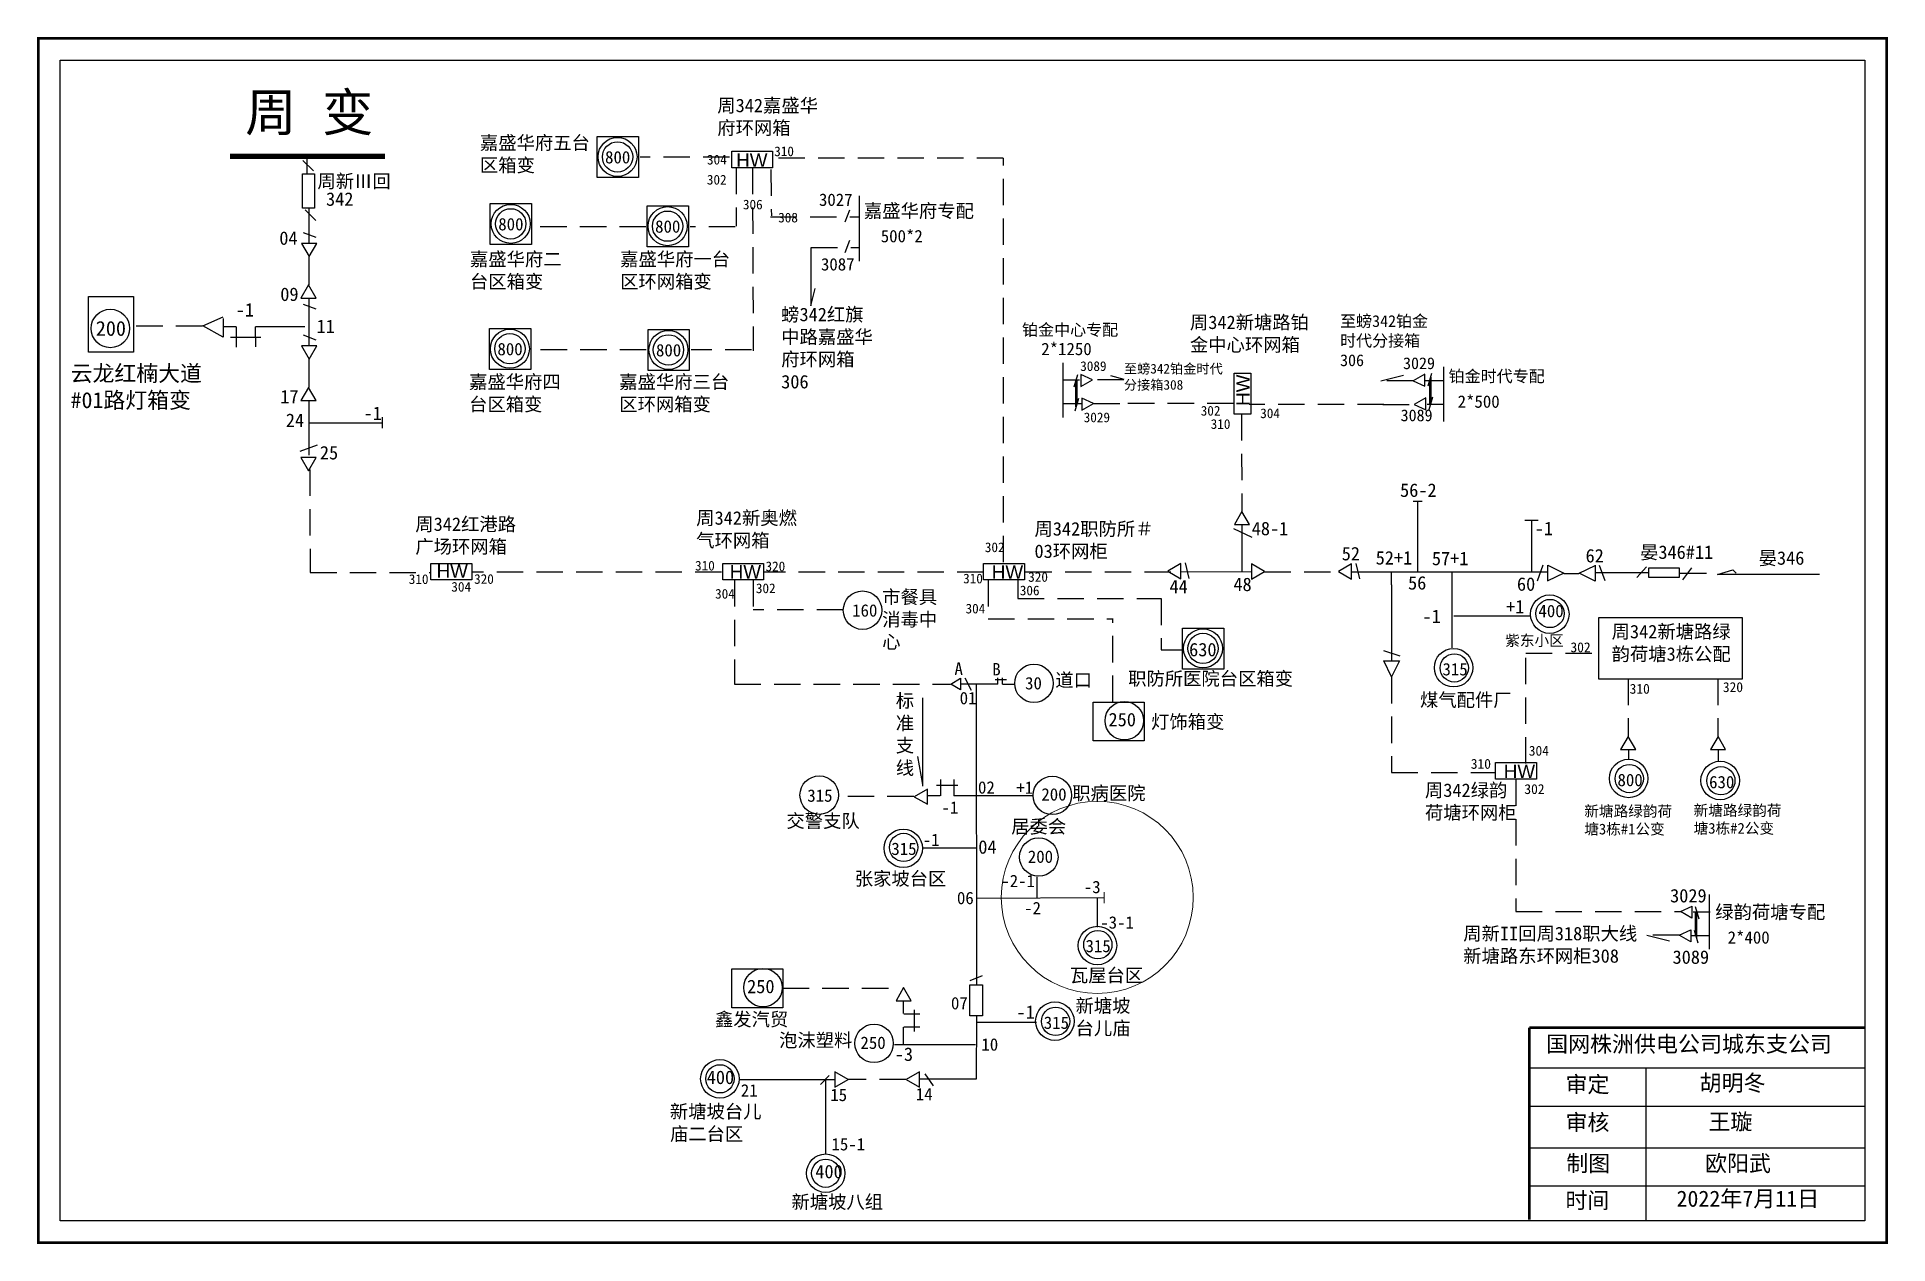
# Model space of a CAD drawing. Extents: x 420 to 765, y 0 to 224.
import ezdxf

# ---------------------------------------------------------------- set-up
doc = ezdxf.new("R2010")
doc.units = 0
doc.header["$LTSCALE"] = 0.774411
doc.linetypes.add('ACAD_ISO02W100', pattern=[15, 12, -3])
doc.linetypes.add('DASHED2', pattern=[9.525, 6.35, -3.175])
doc.layers.get('0').update_dxf_attribs({"linetype": 'CONTINUOUS'})
doc.layers.add('0-RefEdit0', color=7, linetype='CONTINUOUS')
doc.layers.add('Layer2', color=1, linetype='CONTINUOUS')
doc.styles.add('宋体_txtstyle_0.00_0_0', font='')
doc.styles.add('宋体_txtstyle_2.30_0_0', font='SIMSUN.TTC', dxfattribs={"height": 2.3})
doc.styles.add('宋体_txtstyle_2.50_0_0', font='', dxfattribs={"height": 2.5})
doc.styles.add('宋体_txtstyle_3.00_0_0', font='SIMSUN.TTC', dxfattribs={"height": 3})
doc.styles.add('宋体_txtstyle_7.35_0_0', font='', dxfattribs={"height": 7.350286})
doc.styles.add('宋体_txtstyle_7.46_0_0', font='', dxfattribs={"height": 7.461505})
doc.styles.get('宋体_txtstyle_0.00_0_0').set_extended_font_data('宋体')
doc.styles.get('宋体_txtstyle_2.50_0_0').set_extended_font_data('宋体')
doc.styles.get('宋体_txtstyle_7.35_0_0').set_extended_font_data('宋体')
doc.styles.get('宋体_txtstyle_7.46_0_0').set_extended_font_data('宋体')

msp = doc.modelspace()

# ---------------------------------------------------------------- linework, layer by layer
at = {"linetype": 'Continuous'}
for p, q in [((471.93, 199.29), (469.95, 201.27)), ((472.37, 190.06), (470.39, 192.04)), ((471.06, 192.23), (471.06, 186.01)), ((471.06, 183.53), (471.07, 178.09)), ((469.6, 175.64), (472.44, 175.64)), ((471.07, 175.54), (471.08, 166.89)), ((471.06, 164.47), (471.07, 159.04)), ((622.83, 160.51), (620.35, 161.17)), ((469.6, 156.58), (472.44, 156.58)), ((471.07, 156.48), (471.08, 146.42)), ((644.76, 124.79), (644.76, 133.42)), ((634.2, 126.39), (634.88, 123.53)), ((665.95, 126.31), (666.64, 123.46)), ((683.79, 124.76), (683.79, 110.62)), ((710.46, 124.62), (720.32, 124.62)), ((720.03, 125.7), (718.2, 123.66)), ((726.14, 124.48), (731.19, 124.47)), ((728.38, 125.49), (726.75, 123.26)), ((733.26, 124.27), (736.12, 125.09)), ((752.2, 124.27), (733.26, 124.27)), ((736.12, 125.09), (736.73, 124.48)), ((672.58, 122.32), (672.58, 108.17)), ((684.18, 116.53), (698.33, 116.53)), ((590.54, 103.88), (592.38, 104.98)), ((592.38, 102.78), (590.54, 103.88)), ((592.38, 104.98), (592.38, 102.78)), ((598.8, 104.69), (600.95, 104.69)), ((599.29, 103.87), (599.29, 105.05)), ((600.17, 103.87), (600.17, 105.05)), ((600.18, 103.86), (602.46, 103.86)), ((585.33, 85.17), (584.43, 90.38)), ((716.66, 91.67), (716.66, 89.87)), ((733.39, 91.67), (733.39, 89.46)), ((588.55, 83.08), (586.3, 83.08)), ((587.87, 85.04), (591.87, 85.04)), ((588.65, 86.12), (588.65, 83.09)), ((591.09, 86.12), (591.09, 83.09)), ((605.75, 83.08), (591.09, 83.08)), ((594.14, 48.75), (596.47, 49.65)), ((581.78, 42.6), (581.78, 44.85)), ((584.82, 42.5), (581.8, 42.5)), ((583.75, 43.28), (583.75, 39.27)), ((595.37, 42.15), (595.28, 30.36)), ((581.78, 36.84), (581.78, 40.06)), ((584.82, 40.06), (581.8, 40.06)), ((595.29, 40.97), (606.5, 40.97)), ((580.06, 36.84), (595.17, 36.84)), ((567.95, 31.05), (566.31, 29.41)), ((585.73, 31.35), (587.29, 29.17)), ((698.24, 32.48), (760.61, 32.48)), ((719.89, 32.47), (719.89, 4.14)), ((567.28, 16.47), (567.28, 30.31)), ((595.28, 30.36), (584.73, 30.36)), ((698.24, 25.38), (760.61, 25.38)), ((698.24, 17.62), (760.61, 17.62)), ((698.24, 10.52), (760.61, 10.52))]:
    msp.add_line(p, q, dxfattribs=at)
at = {"linetype": 'ACAD_ISO02W100'}
msp.add_line((470.79, 198.79), (470.79, 201.88), dxfattribs=at)
at = {"linetype": 'DASHED2'}
for p, q in [((549.36, 201.89), (532.73, 201.89)), ((550.6, 199.9), (550.6, 189.02)), ((553.64, 199.88), (553.78, 165.82)), ((600.3, 201.66), (557.71, 201.66)), ((600.37, 126.53), (600.37, 201.66)), ((557.05, 199.57), (557.17, 190.94)), ((557.01, 190.75), (573.44, 190.75)), ((470.01, 187.85), (472.41, 186.97)), ((533.83, 188.88), (512.54, 188.88)), ((550.44, 188.88), (542.05, 188.88)), ((564.55, 185.09), (573.44, 185.09)), ((470.01, 174.55), (472.41, 173.68)), ((451.26, 170.44), (438.74, 170.44)), ((470.01, 168.79), (472.41, 167.92)), ((533.89, 166.05), (512.38, 166.05)), ((553.47, 166.05), (542.21, 166.05)), ((643.2, 156.05), (623.08, 156.03)), ((671.14, 155.86), (646.08, 155.84)), ((471.35, 124.64), (493.69, 124.64)), ((547.87, 124.7), (501.38, 124.65)), ((596.65, 124.68), (555.71, 124.65)), ((631.51, 124.7), (604.25, 124.68)), ((648.92, 124.77), (662.74, 124.76)), ((550.28, 123.2), (550.28, 103.86)), ((553.78, 123.2), (553.78, 117.65)), ((597.51, 123.2), (597.51, 115.91)), ((570.53, 117.65), (553.78, 117.65)), ((597.49, 115.98), (620.78, 115.98)), ((620.69, 100.53), (620.69, 115.93)), ((697.57, 89.1), (697.57, 109.59)), ((697.57, 109.59), (711.25, 109.59)), ((550.28, 103.86), (590.5, 103.86)), ((672.58, 105.2), (672.58, 87.44)), ((716.6, 104.88), (716.6, 94.07)), ((733.32, 104.88), (733.32, 94.06)), ((672.58, 87.44), (691.93, 87.44)), ((583.66, 82.94), (569.52, 82.94)), ((695.73, 86.12), (695.73, 61.54)), ((559.27, 47.34), (581.32, 47.34)), ((582.2, 30.33), (571.39, 30.33))]:
    msp.add_line(p, q, dxfattribs=at)
at = {"color": 0, "linetype": 'Continuous'}
for p, q in [((573.52, 194.68), (573.52, 182.52)), ((571.73, 192.03), (570.81, 189.75)), ((571.73, 186.37), (570.81, 184.09)), ((564.49, 185.09), (564.49, 174.23)), ((564.49, 174.23), (565.33, 177.41)), ((451.36, 170.48), (455.14, 172.14)), ((455.14, 168.36), (451.36, 170.48)), ((455.14, 171.84), (455.14, 168.36)), ((457.56, 170.33), (455.14, 170.33)), ((457.59, 166.55), (457.59, 170.33)), ((470.34, 170.33), (461.18, 170.33)), ((461.22, 166.58), (461.18, 170.33)), ((456.53, 168.36), (462.12, 168.36)), ((611.48, 153.45), (611.48, 163.63)), ((682.24, 162.88), (682.24, 152.7)), ((614.52, 160.39), (611.37, 160.39)), ((614.16, 161.38), (613.46, 159.06)), ((616.91, 160.45), (614.74, 161.46)), ((614.78, 161.46), (614.78, 159.21)), ((614.78, 159.21), (616.91, 160.45)), ((670.56, 160.29), (674.8, 161.34)), ((678.76, 161.53), (676.63, 160.29)), ((676.63, 160.29), (678.8, 159.28)), ((678.76, 159.28), (678.76, 161.53)), ((678.76, 160.35), (682.16, 160.35)), ((679.38, 159.36), (680.07, 161.68)), ((614.97, 155.98), (611.56, 155.98)), ((614.35, 156.97), (613.65, 154.64)), ((617.1, 156.04), (614.93, 157.04)), ((614.97, 157.04), (614.97, 154.8)), ((614.97, 154.8), (617.1, 156.04)), ((678.95, 157.11), (676.82, 155.88)), ((676.82, 155.88), (678.98, 154.87)), ((678.95, 154.87), (678.95, 157.11)), ((679.2, 155.94), (682.35, 155.94)), ((679.56, 154.95), (680.26, 157.27)), ((471.08, 152.46), (484.66, 152.46)), ((484.74, 153.52), (484.74, 151.44)), ((676.59, 137.9), (678.29, 137.9)), ((677.5, 124.81), (677.5, 137.83)), ((697.38, 134.38), (699.87, 134.38)), ((643.17, 132.83), (646.56, 131.17)), ((698.64, 134.32), (698.64, 124.73)), ((665.12, 124.73), (701.65, 124.73)), ((672.58, 122.32), (672.59, 124.73)), ((599.29, 103.87), (592.39, 103.87)), ((593.17, 105.04), (594.36, 102.75)), ((585.3, 101.29), (585.3, 84.85)), ((585.24, 73.38), (595.43, 73.38)), ((617.82, 64.19), (617.82, 58.68)), ((726.33, 61.57), (728.5, 62.58)), ((728.46, 62.58), (728.46, 60.33)), ((729.08, 62.5), (729.77, 60.18)), ((731.76, 54.57), (731.76, 64.75)), ((731.76, 54.57), (731.76, 64.75)), ((728.46, 60.33), (726.33, 61.57)), ((728.71, 61.51), (731.86, 61.51)), ((720.08, 57.16), (724.31, 56.1)), ((726.14, 57.16), (728.31, 58.16)), ((728.27, 55.92), (726.14, 57.16)), ((728.27, 58.16), (728.27, 55.92)), ((728.27, 57.1), (731.68, 57.1)), ((728.89, 58.09), (729.59, 55.76))]:
    msp.add_line(p, q, dxfattribs=at)
for p, q in [((472.58, 185.82), (469.74, 185.82)), ((469.74, 185.82), (471.16, 183.36)), ((471.16, 183.36), (472.58, 185.82)), ((471.02, 178.09), (469.6, 175.64)), ((472.44, 175.64), (471.02, 178.09)), ((472.58, 166.77), (469.74, 166.77)), ((469.74, 166.77), (471.16, 164.31)), ((471.16, 164.31), (472.58, 166.77)), ((471.02, 159.04), (469.6, 156.58)), ((472.44, 156.58), (471.02, 159.04)), ((472.65, 148.32), (469.4, 147.15)), ((633.38, 126.3), (630.92, 124.88)), ((630.92, 124.88), (633.38, 123.46)), ((633.38, 123.46), (633.38, 126.3)), ((633.38, 124.78), (646.49, 124.77)), ((648.94, 124.78), (646.49, 126.2)), ((646.49, 126.2), (646.49, 123.36)), ((646.49, 123.36), (648.94, 124.78)), ((665.13, 126.22), (662.68, 124.8)), ((662.68, 124.8), (665.13, 123.38)), ((665.13, 123.38), (665.13, 126.22)), ((595.3, 103.87), (595.33, 47.96)), ((716.61, 94.13), (715.19, 91.68)), ((718.03, 91.68), (716.61, 94.13)), ((733.34, 94.13), (731.92, 91.68)), ((734.76, 91.68), (733.34, 94.13)), ((715.19, 91.68), (718.03, 91.68)), ((731.92, 91.68), (734.76, 91.68)), ((606.62, 64.06), (606.62, 68)), ((595.34, 64.06), (619.09, 64.17)), ((571.46, 30.32), (569, 31.74)), ((569, 31.74), (569, 28.9)), ((551.36, 30.31), (569, 30.31)), ((569, 28.9), (571.46, 30.32))]:
    msp.add_line(p, q)
at = {"color": 0, "linetype": 'DASHED2'}
for p, q in [((613.84, 155.41), (613.84, 160.41)), ((614.06, 156), (614.06, 160.45)), ((622.76, 160.46), (616.91, 160.46)), ((676.63, 160.29), (670.56, 160.29)), ((679.67, 160.32), (679.67, 155.88)), ((679.88, 160.92), (679.88, 155.91)), ((617.1, 156.04), (623.16, 156.04)), ((670.97, 155.87), (676.82, 155.87)), ((695.72, 61.57), (726.33, 61.57)), ((729.18, 57.12), (729.18, 61.57)), ((729.4, 56.53), (729.4, 61.53)), ((726.14, 57.16), (720.08, 57.16))]:
    msp.add_line(p, q, dxfattribs=at)
at = {"color": 7, "linetype": 'DASHED2'}
for p, q in [((644.67, 154.08), (644.71, 136.01)), ((471.27, 143.78), (471.31, 124.63))]:
    msp.add_line(p, q, dxfattribs=at)
at = {"color": 7}
msp.add_line((704.67, 124.44), (707.46, 124.44), dxfattribs=at)
at = {"color": 7, "linetype": 'Continuous', "lineweight": 0, "ltscale": 0.565748}
msp.add_line((619.09, 65.19), (619.09, 63.15), dxfattribs=at)
at = {"linetype": 'Continuous', "const_width": 0.5}
msp.add_lwpolyline([(420.75, 223.95), (764.72, 223.95), (764.72, -0.01), (420.75, -0.01)], close=True, dxfattribs=at)
at = {"linetype": 'Continuous'}
for points in [[(424.79, 219.91), (760.68, 219.91), (760.68, 4.03), (424.79, 4.03)], [(549.79, 202.99), (557.39, 202.99), (557.39, 199.9), (549.79, 199.9)], [(430.08, 175.93), (438.45, 175.93), (438.45, 165.62), (430.08, 165.62)], [(643.3, 154.06), (643.3, 161.67), (646.4, 161.67), (646.4, 154.06)], [(596.65, 126.32), (604.25, 126.32), (604.25, 123.23), (596.65, 123.23)], [(720.44, 125.49), (726.14, 125.49), (726.14, 123.66), (720.44, 123.66)], [(711.16, 116.27), (737.85, 116.27), (737.85, 104.79), (711.16, 104.79)], [(594.12, 47.96), (596.44, 47.96), (596.44, 42.17), (594.12, 42.17)]]:
    msp.add_lwpolyline(points, close=True, dxfattribs=at)
at = {"color": 0}
for points in [[(524.73, 205.69), (532.41, 205.69), (532.41, 198.08), (524.73, 198.08)], [(504.86, 193.25), (512.54, 193.25), (512.54, 185.63), (504.86, 185.63)], [(534.05, 192.82), (541.73, 192.82), (541.73, 185.2), (534.05, 185.2)], [(504.7, 170.02), (512.38, 170.02), (512.38, 162.4), (504.7, 162.4)], [(534.21, 169.8), (541.89, 169.8), (541.89, 162.19), (534.21, 162.19)], [(633.69, 114.29), (641.37, 114.29), (641.37, 106.67), (633.69, 106.67)]]:
    msp.add_lwpolyline(points, close=True, dxfattribs=at)
at = {"linetype": 'Continuous'}
for points, const_width in [([(485.24, 202.04), (456.42, 202.01)], 1), ([(698.2, 39.98), (698.2, 4.26)], 0.5), ([(698.24, 39.98), (760.61, 39.98)], 0.5)]:
    msp.add_lwpolyline(points, dxfattribs=dict(at, const_width=const_width))
at = {"linetype": 'ACAD_ISO02W100'}
msp.add_lwpolyline([(472.12, 192.39), (469.91, 192.39), (469.91, 198.79), (472.12, 198.79)], close=True, dxfattribs=at)
for points in [[(471.04, 143.54), (472.46, 146), (469.62, 146)], [(644.75, 135.99), (643.33, 133.54), (646.17, 133.54)], [(583.73, 82.92), (586.19, 81.51), (586.19, 84.34)], [(581.77, 47.42), (580.36, 44.96), (583.19, 44.96)], [(582.27, 30.31), (584.73, 28.9), (584.73, 31.73)]]:
    msp.add_lwpolyline(points, close=True)
at = {"color": 0, "linetype": 'Continuous'}
for points in [[(493.79, 126.32), (501.39, 126.32), (501.39, 123.23), (493.79, 123.23)], [(548.1, 126.32), (555.71, 126.32), (555.71, 123.23), (548.1, 123.23)], [(617.05, 100.53), (626.55, 100.53), (626.55, 93.3), (617.05, 93.3)], [(691.93, 89.28), (699.54, 89.28), (699.54, 86.18), (691.93, 86.18)], [(549.78, 50.89), (559.29, 50.89), (559.29, 43.66), (549.78, 43.66)]]:
    msp.add_lwpolyline(points, close=True, dxfattribs=at)
at = {"linetype": 'DASHED2'}
msp.add_lwpolyline([(603.04, 123.11), (603.04, 119.76), (629.7, 119.76), (629.7, 110.21), (633.53, 110.21)], dxfattribs=at)
at = {"color": 0}
for centre, radius in [((528.53, 201.91), 3.63), ((528.53, 201.91), 2.82), ((508.66, 189.46), 3.63), ((508.66, 189.46), 2.82), ((537.85, 189.03), 3.63), ((537.85, 189.03), 2.82), ((508.5, 166.23), 3.63), ((508.5, 166.23), 2.82), ((538.01, 166.02), 3.63), ((538.01, 166.02), 2.82), ((637.49, 110.5), 3.63), ((637.49, 110.5), 2.82)]:
    msp.add_circle(centre, radius, dxfattribs=at)
msp.add_circle((434.15, 170.01), 3.58)
at = {"linetype": 'Continuous'}
for centre, radius in [((574.13, 117.6), 3.58), ((702.03, 116.87), 3.58), ((702.07, 116.99), 2.63), ((684.13, 106.91), 3.58), ((606.03, 104), 3.58), ((684.25, 106.87), 2.63), ((716.7, 86.31), 3.58), ((566.07, 83.22), 3.58), ((609.46, 83.16), 3.58), ((716.82, 86.28), 2.63), ((733.74, 85.93), 3.58), ((733.87, 85.89), 2.63), ((581.71, 73.32), 3.58), ((581.78, 73.48), 2.63), ((606.93, 71.7), 3.58), ((617.85, 55.24), 3.58), ((617.92, 55.4), 2.63), ((609.93, 41.17), 3.58), ((610.05, 41.14), 2.63), ((576.28, 37.04), 3.58), ((547.58, 30.45), 3.58), ((547.58, 30.45), 2.63), ((567.28, 12.89), 3.58), ((567.28, 12.89), 2.63)]:
    msp.add_circle(centre, radius, dxfattribs=at)
at = {"color": 0, "linetype": 'Continuous'}
for centre in [(622.86, 97.05), (555.6, 47.41)]:
    msp.add_circle(centre, 3.58, dxfattribs=at)
at = {"color": 12, "linetype": 'Continuous', "lineweight": 0, "ltscale": 0.769695, "true_color": 0xc00000}
msp.add_circle((617.82, 64.19), 17.86, dxfattribs=at)
at = {"layer": '0-RefEdit0', "color": 7, "ltscale": 2}
for p, q in [((699.77, 123.05), (700.77, 126.06)), ((701.69, 126), (704.66, 124.51)), ((701.69, 123.03), (701.69, 126)), ((704.66, 124.51), (701.69, 123.09)), ((707.49, 124.48), (710.46, 125.91)), ((710.46, 123), (707.49, 124.48)), ((710.46, 125.97), (710.46, 123)), ((711.25, 125.97), (712.28, 123.11)), ((671.09, 108.17), (674.06, 108.17)), ((671.11, 110.09), (674.12, 109.09)), ((672.58, 105.2), (671.15, 108.17)), ((674.06, 108.17), (672.58, 105.2))]:
    msp.add_line(p, q, dxfattribs=at)

# ---------------------------------------------------------------- texts
at = {"color": 7, "linetype": 'Continuous', "style": '宋体_txtstyle_2.50_0_0'}
for s, p in [('04', (465.59, 185.56)), ('09', (465.77, 175.12)), ('-1', (457.47, 172.22)), ('11', (472.52, 169.14)), ('17', (465.77, 156.06)), ('-1', (481.28, 153)), ('24', (466.8, 151.68)), ('25', (473.14, 145.65)), ('48-1', (646.56, 131.55)), ('52', (663.31, 126.88)), ('44', (631.26, 120.76)), ('48', (643.15, 121.16)), ('职防所医院台区箱变', (623.56, 103.63)), ('灯饰箱变', (627.83, 95.61)), ('鑫发汽贸', (546.66, 40.27))]:
    msp.add_text(s, height=2.5, dxfattribs=at).set_placement(p)
at = {"color": 0, "linetype": 'Continuous', "style": '宋体_txtstyle_2.50_0_0'}
for s, p in [('52+1 ', (669.63, 126.1)), ('630', (634.91, 109.03)), ('250', (619.91, 96.01)), ('绿韵荷塘专配', (732.83, 60.23)), ('250', (552.65, 46.38))]:
    msp.add_text(s, height=2.5, dxfattribs=at).set_placement(p)
at = {"linetype": 'Continuous', "attachment_point": 1}
for s, insert, char_height, width, style in [('周 变', (459.23, 213.71), 7, 27.4955, '宋体_txtstyle_0.00_0_0'), ('周新Ⅲ回', (472.68, 198.65), 2.5, 14.3736, '宋体_txtstyle_0.00_0_0'), ('342', (474.28, 195.32), 2.5, 5.6554, '宋体_txtstyle_0.00_0_0'), ('标准支线', (580.32, 102.03), 2.5, 2.8851, '宋体_txtstyle_0.00_0_0'), ('国网株洲供电公司城东支公司', (701.34, 38.43), 3, 82.0179, '宋体_txtstyle_3.00_0_0'), ('审定', (704.94, 30.92), 3, 23.4615, '宋体_txtstyle_0.00_0_0'), ('胡明冬', (729.91, 31.19), 3, 23.4615, '宋体_txtstyle_3.00_0_0'), ('审核', (704.94, 23.85), 3, 23.4615, '宋体_txtstyle_0.00_0_0'), ('{\\fSimSun|b0|i0|c134|p2;王璇}', (731.55, 23.98), 3, 33.0539, '宋体_txtstyle_0.00_0_0'), ('制图', (705.1, 16.23), 3, 23.4615, '宋体_txtstyle_0.00_0_0'), ('欧阳武', (730.92, 16.23), 3, 23.4615, '宋体_txtstyle_3.00_0_0'), ('时间', (704.94, 9.35), 3, 23.4615, '宋体_txtstyle_0.00_0_0'), ('2022年7月11日', (725.61, 9.66), 3, 31.3398, '宋体_txtstyle_3.00_0_0')]:
    msp.add_mtext(s, dxfattribs=dict(at, insert=insert, char_height=char_height, width=width, style=style))
at = {"attachment_point": 1}
for s, insert, char_height, width, style in [('周342嘉盛华府环网箱', (547.1, 212.73), 2.5, 20.3498, '宋体_txtstyle_0.00_0_0'), ('{\\fSimSun|b0|i0|c134|p2;嘉盛华府五台区箱变}', (502.93, 205.79), 2.5, 20.7381, '宋体_txtstyle_0.00_0_0'), ('310', (557.69, 203.85), 1.8, 18.4496, '宋体_txtstyle_0.00_0_0'), ('304', (545.18, 202.3), 1.8, 18.4496, '宋体_txtstyle_0.00_0_0'), ('302', (545.16, 198.57), 1.8, 18.4496, '宋体_txtstyle_0.00_0_0'), ('306', (551.87, 193.96), 1.8, 15.4019, '宋体_txtstyle_0.00_0_0'), ('3027', (566.02, 195.1), 2.3, 4.8377, '宋体_txtstyle_0.00_0_0'), ('308', (558.43, 191.53), 1.8, 15.4019, '宋体_txtstyle_0.00_0_0'), ('500*2', (577.52, 188.33), 2.3, 4.8377, '宋体_txtstyle_0.00_0_0'), ('嘉盛华府二台区箱变', (501.07, 184.15), 2.5, 17.1781, '宋体_txtstyle_0.00_0_0'), ('嘉盛华府一台区环网箱变', (529.02, 184.15), 2.5, 21.022, '宋体_txtstyle_0.00_0_0'), ('3087', (566.39, 183.09), 2.3, 4.8377, '宋体_txtstyle_2.30_0_0'), ('{\\fSimSun|b0|i0|c134|p2;周}342{\\fSimSun|b0|i0|c134|p2;新塘路铂金中心环网箱}', (635.06, 172.4), 2.5, 25.2615, '宋体_txtstyle_0.00_0_0'), ('200', (431.44, 171.39), 2.748, 5.7793, '宋体_txtstyle_0.00_0_0'), ('云龙红楠大道#01路灯箱变', (426.75, 163.15), 2.9866, 26.5908, '宋体_txtstyle_0.00_0_0'), ('3089', (614.64, 163.9), 1.8, 18.4496, '宋体_txtstyle_0.00_0_0'), ('至螃342铂金时代分接箱308', (622.77, 163.42), 1.8, 18.4496, '宋体_txtstyle_0.00_0_0'), ('嘉盛华府四台区箱变', (500.91, 161.32), 2.5, 17.1781, '宋体_txtstyle_0.00_0_0'), ('嘉盛华府三台区环网箱变', (528.86, 161.32), 2.5, 21.022, '宋体_txtstyle_0.00_0_0'), ('302', (637.07, 155.6), 1.8, 18.4496, '宋体_txtstyle_0.00_0_0'), ('304', (648.14, 155.13), 1.8, 18.4496, '宋体_txtstyle_0.00_0_0'), ('3029', (615.29, 154.37), 1.8, 18.4496, '宋体_txtstyle_0.00_0_0'), ('310', (638.92, 153.13), 1.8, 18.4496, '宋体_txtstyle_0.00_0_0'), ('56-2', (674.17, 141.18), 2.5, 16.4292, '宋体_txtstyle_0.00_0_0'), ('{\\fSimSun|b0|i0|c134|p2;周}342{\\fSimSun|b0|i0|c134|p2;新奥燃气环网箱}', (543.18, 136.01), 2.5, 19.4607, '宋体_txtstyle_0.00_0_0'), ('{\\fSimSun|b0|i0|c134|p2;周}342{\\fSimSun|b0|i0|c134|p2;职防所＃}03{\\fSimSun|b0|i0|c134|p2;环网柜}', (606.13, 133.99), 2.5, 22.6722, '宋体_txtstyle_0.00_0_0'), ('-1', (699.23, 134.06), 2.5, 16.4292, '宋体_txtstyle_0.00_0_0'), ('302', (596.89, 130.21), 1.8, 18.4496, '宋体_txtstyle_0.00_0_0'), ('57+1', (680.09, 128.48), 2.5, 16.4292, '宋体_txtstyle_0.00_0_0'), ('晏346#11', (718.83, 129.65), 2.5, 19.0498, '宋体_txtstyle_0.00_0_0'), ('晏346', (740.9, 128.56), 2.5, 19.0498, '宋体_txtstyle_0.00_0_0'), ('310', (592.85, 124.4), 1.8, 18.4496, '宋体_txtstyle_0.00_0_0'), ('{\\fArial|b0|i0|c0|p32;HW}', (598.2, 125.95), 2.5, 18.4496, '宋体_txtstyle_0.00_0_0'), ('320', (604.96, 124.69), 1.8, 18.4496, '宋体_txtstyle_0.00_0_0'), ('市餐具消毒中心', (577.79, 121.31), 2.5, 13.5684, '宋体_txtstyle_0.00_0_0'), ('306', (603.4, 122.18), 1.8, 18.4496, '宋体_txtstyle_0.00_0_0'), ('56', (675.65, 123.94), 2.5, 16.4292, '宋体_txtstyle_0.00_0_0'), ('160', (572.2, 118.71), 2.3, 4.8377, '宋体_txtstyle_0.00_0_0'), ('304', (593.3, 118.81), 1.8, 18.4496, '宋体_txtstyle_0.00_0_0'), ('-1', (678.35, 117.72), 2.5, 16.4292, '宋体_txtstyle_0.00_0_0'), ('+1', (693.89, 119.51), 2.5, 16.4292, '宋体_txtstyle_0.00_0_0'), ('400', (699.92, 118.61), 2.3, 4.8377, '宋体_txtstyle_0.00_0_0'), ('{\\fSimSun|b0|i0|c134|p2;周342新塘路绿韵荷塘3栋公配}', (713.54, 114.88), 2.5, 24.1848, '宋体_txtstyle_0.00_0_0'), ('紫东小区', (693.73, 112.98), 2, 18.5804, '宋体_txtstyle_0.00_0_0'), ('302 ', (705.88, 111.63), 1.84, 13.1434, '宋体_txtstyle_0.00_0_0'), ('A', (591.24, 107.88), 2.3, 4.8377, '宋体_txtstyle_0.00_0_0'), ('B', (598.28, 107.78), 2.3, 4.8377, '宋体_txtstyle_0.00_0_0'), ('315', (682.06, 107.78), 2.3, 4.8377, '宋体_txtstyle_0.00_0_0'), ('30', (604.38, 105.18), 2.3, 4.8377, '宋体_txtstyle_0.00_0_0'), ('道口', (610, 105.87), 2.5, 16.4292, '宋体_txtstyle_0.00_0_0'), ('310 ', (716.89, 103.91), 1.84, 13.1434, '宋体_txtstyle_0.00_0_0'), ('320 ', (734.24, 104.22), 1.84, 13.1434, '宋体_txtstyle_0.00_0_0'), ('01', (592.21, 102.41), 2.3, 4.8377, '宋体_txtstyle_0.00_0_0'), ('煤气配件厂', (677.88, 102.17), 2.5, 18.5804, '宋体_txtstyle_0.00_0_0'), ('310 ', (687.33, 89.95), 1.84, 13.1434, '宋体_txtstyle_0.00_0_0'), ('304 ', (698.12, 92.39), 1.84, 13.1434, '宋体_txtstyle_0.00_0_0'), ('800', (714.63, 87.18), 2.3, 4.8377, '宋体_txtstyle_0.00_0_0'), ('630', (731.68, 86.79), 2.3, 4.8377, '宋体_txtstyle_0.00_0_0'), ('315', (563.85, 84.28), 2.3, 4.8377, '宋体_txtstyle_0.00_0_0'), ('02', (595.62, 85.79), 2.3, 4.8377, '宋体_txtstyle_0.00_0_0'), ('+1', (602.76, 85.76), 2.3, 16.4292, '宋体_txtstyle_0.00_0_0'), ('200', (607.41, 84.5), 2.3, 4.8377, '宋体_txtstyle_0.00_0_0'), ('职病医院', (613.15, 84.84), 2.5, 18.5804, '宋体_txtstyle_0.00_0_0'), ('{\\fSimSun|b0|i0|c134|p2;周342绿韵荷塘环网柜}', (678.8, 85.38), 2.5, 17.5122, '宋体_txtstyle_0.00_0_0'), ('302 ', (697.3, 85.26), 1.84, 13.1434, '宋体_txtstyle_0.00_0_0'), ('交警支队', (559.97, 79.67), 2.5, 18.5804, '宋体_txtstyle_0.00_0_0'), ('-1', (588.83, 82.05), 2.3, 16.4292, '宋体_txtstyle_0.00_0_0'), ('{\\fSimSun|b0|i0|c134|p2;新塘路绿韵荷塘3栋#1公变}', (708.44, 81.24), 2, 17.4576, '宋体_txtstyle_0.00_0_0'), ('{\\fSimSun|b0|i0|c134|p2;新塘路绿韵荷塘3栋#2公变}', (728.79, 81.38), 2, 17.4576, '宋体_txtstyle_0.00_0_0'), ('-1', (585.34, 76.05), 2.3, 16.4292, '宋体_txtstyle_0.00_0_0'), ('居委会', (601.8, 78.63), 2.5, 16.4292, '宋体_txtstyle_0.00_0_0'), ('315', (579.49, 74.38), 2.3, 4.8377, '宋体_txtstyle_0.00_0_0'), ('200', (604.89, 72.92), 2.3, 4.8377, '宋体_txtstyle_0.00_0_0'), ('张家坡台区', (572.68, 68.93), 2.5, 18.5804, '宋体_txtstyle_0.00_0_0'), ('-2-1', (599.96, 68.4), 2.3, 16.4292, '宋体_txtstyle_0.00_0_0'), ('-3', (615.31, 67.28), 2.3, 16.4292, '宋体_txtstyle_0.00_0_0'), ('06', (591.7, 65.23), 2.3, 16.4292, '宋体_txtstyle_0.00_0_0'), ('-2', (604.21, 63.36), 2.3, 16.4292, '宋体_txtstyle_0.00_0_0'), ('-3-1', (618.37, 60.68), 2.3, 16.4292, '宋体_txtstyle_0.00_0_0'), ('315', (615.63, 56.3), 2.3, 4.8377, '宋体_txtstyle_0.00_0_0'), ('瓦屋台区', (612.72, 50.96), 2.5, 18.5804, '宋体_txtstyle_0.00_0_0'), ('07', (590.59, 45.67), 2.3, 16.4292, '宋体_txtstyle_0.00_0_0'), ('315', (607.86, 42.04), 2.3, 4.8377, '宋体_txtstyle_0.00_0_0'), ('泡沫塑料', (558.6, 38.89), 2.5, 18.5804, '宋体_txtstyle_0.00_0_0'), ('250', (573.74, 38.31), 2.3, 4.8377, '宋体_txtstyle_0.00_0_0'), ('10', (596.25, 37.99), 2.3, 16.4292, '宋体_txtstyle_0.00_0_0'), ('21', (551.48, 29.45), 2.3, 16.4292, '宋体_txtstyle_0.00_0_0'), ('15', (568.13, 28.61), 2.3, 16.4292, '宋体_txtstyle_0.00_0_0'), ('14', (584.04, 28.73), 2.3, 16.4292, '宋体_txtstyle_0.00_0_0'), ('15-1', (568.35, 19.44), 2.3, 16.4292, '宋体_txtstyle_0.00_0_0'), ('新塘坡八组', (560.9, 8.81), 2.5, 18.5804, '宋体_txtstyle_0.00_0_0')]:
    msp.add_mtext(s, dxfattribs=dict(at, insert=insert, char_height=char_height, width=width, style=style))
at = {"color": 0, "attachment_point": 1}
for s, insert, char_height, width, style in [('800', (526.21, 203), 2.3, 4.8377, '宋体_txtstyle_0.00_0_0'), ('嘉盛华府专配', (574.39, 193.13), 2.5, 20.8952, '宋体_txtstyle_0.00_0_0'), ('800', (506.34, 190.55), 2.3, 4.8377, '宋体_txtstyle_0.00_0_0'), ('800', (535.53, 190.12), 2.3, 4.8377, '宋体_txtstyle_0.00_0_0'), ('螃342红旗中路嘉盛华府环网箱306', (558.99, 173.86), 2.5, 18.0221, '宋体_txtstyle_0.00_0_0'), ('至螃342铂金时代分接箱306', (663, 172.47), 2.185, 17.0723, '宋体_txtstyle_0.00_0_0'), ('{\\fSimSun|b0|i0|c134|p2;铂金中心专配}', (603.82, 170.85), 2.185, 24.7509, '宋体_txtstyle_7.46_0_0'), ('800', (506.18, 167.32), 2.3, 4.8377, '宋体_txtstyle_0.00_0_0'), ('800', (535.69, 167.11), 2.3, 4.8377, '宋体_txtstyle_0.00_0_0'), ('2*1250', (607.39, 167.34), 2.3, 24.3757, '宋体_txtstyle_0.00_0_0'), ('铂金时代专配', (683.2, 162.22), 2.185, 24.7509, '宋体_txtstyle_7.46_0_0'), ('2*500', (684.88, 157.56), 2.3, 24.3757, '宋体_txtstyle_0.00_0_0'), ('2*400  ', (735.13, 57.89), 2.3, 16.4292, '宋体_txtstyle_0.00_0_0')]:
    msp.add_mtext(s, dxfattribs=dict(at, insert=insert, char_height=char_height, width=width, style=style))
at = {"color": 7, "attachment_point": 1}
for s, insert, char_height, width, style in [('{\\fArial|b0|i0|c0|p32;HW}', (550.62, 202.57), 2.5, 18.4496, '宋体_txtstyle_0.00_0_0'), ('周342红港路广场环网箱', (490.9, 134.86), 2.5, 19.7279, '宋体_txtstyle_0.00_0_0'), ('310', (489.68, 124.28), 1.8, 18.4496, '宋体_txtstyle_0.00_0_0'), ('{\\fArial|b0|i0|c0|p32;HW}', (494.86, 126.15), 2.5, 18.4496, '宋体_txtstyle_0.00_0_0'), ('320', (501.84, 124.31), 1.8, 18.4496, '宋体_txtstyle_0.00_0_0'), ('310', (542.96, 126.79), 1.8, 18.4496, '宋体_txtstyle_0.00_0_0'), ('{\\fArial|b0|i0|c0|p32;HW}', (549.42, 126), 2.5, 18.4496, '宋体_txtstyle_0.00_0_0'), ('320', (556.07, 126.66), 1.8, 18.4496, '宋体_txtstyle_0.00_0_0'), ('304', (497.6, 122.86), 1.8, 18.4496, '宋体_txtstyle_0.00_0_0'), ('304', (546.69, 121.56), 1.8, 18.4496, '宋体_txtstyle_0.00_0_0'), ('302', (554.28, 122.58), 1.8, 18.4496, '宋体_txtstyle_0.00_0_0'), ('{\\fArial|b0|i0|c0|p32;HW}', (693.48, 88.9), 2.5, 18.4496, '宋体_txtstyle_0.00_0_0'), ('04', (595.68, 74.82), 2.5, 6.2955, '宋体_txtstyle_0.00_0_0'), ('周新II回周318职大线新塘路东环网柜308   ', (685.93, 58.72), 2.5, 34.2541, '宋体_txtstyle_7.35_0_0'), ('新塘坡\\P台儿庙', (613.77, 45.29), 2.5, 18.8864, '宋体_txtstyle_0.00_0_0'), ('-3', (580.13, 36.28), 2.5, 10.9121, '宋体_txtstyle_0.00_0_0'), ('400', (545.13, 31.98), 2.5, 7.7644, '宋体_txtstyle_0.00_0_0'), ('新塘坡台儿庙二台区', (538.28, 25.63), 2.5, 17.0696, '宋体_txtstyle_0.00_0_0'), ('400', (565.34, 14.46), 2.5, 7.7644, '宋体_txtstyle_0.00_0_0')]:
    msp.add_mtext(s, dxfattribs=dict(at, insert=insert, char_height=char_height, width=width, style=style))
at = {"color": 0, "linetype": 'Continuous', "attachment_point": 1, "style": '宋体_txtstyle_0.00_0_0'}
for s, insert, char_height, width in [('3029', (674.72, 164.63), 2.185, 2.8242), ('3089', (674.27, 154.94), 2.185, 2.8242), ('3029', (724.42, 65.76), 2.5, 4.81), ('3089', (724.88, 54.34), 2.5, 5.3915)]:
    msp.add_mtext(s, dxfattribs=dict(at, insert=insert, char_height=char_height, width=width))
at = {"insert": (643.67, 155.61), "char_height": 2.5, "width": 18.4496, "attachment_point": 1, "rotation": 90, "style": '宋体_txtstyle_0.00_0_0'}
msp.add_mtext('{\\fArial|b0|i0|c0|p32;HW}', dxfattribs=at)
at = {"color": 7, "linetype": 'Continuous', "insert": (602.79, 44.11), "char_height": 2.5, "width": 8.5541, "attachment_point": 1, "style": '宋体_txtstyle_0.00_0_0'}
msp.add_mtext('-1', dxfattribs=at)
at = {"layer": 'Layer2', "color": 7, "linetype": 'Continuous', "char_height": 2.5, "width": 2.4132, "attachment_point": 1, "style": '宋体_txtstyle_0.00_0_0'}
for s, insert in [('62', (708.69, 128.99)), ('60', (695.92, 123.72))]:
    msp.add_mtext(s, dxfattribs=dict(at, insert=insert))

doc.saveas('drawing.dxf')
